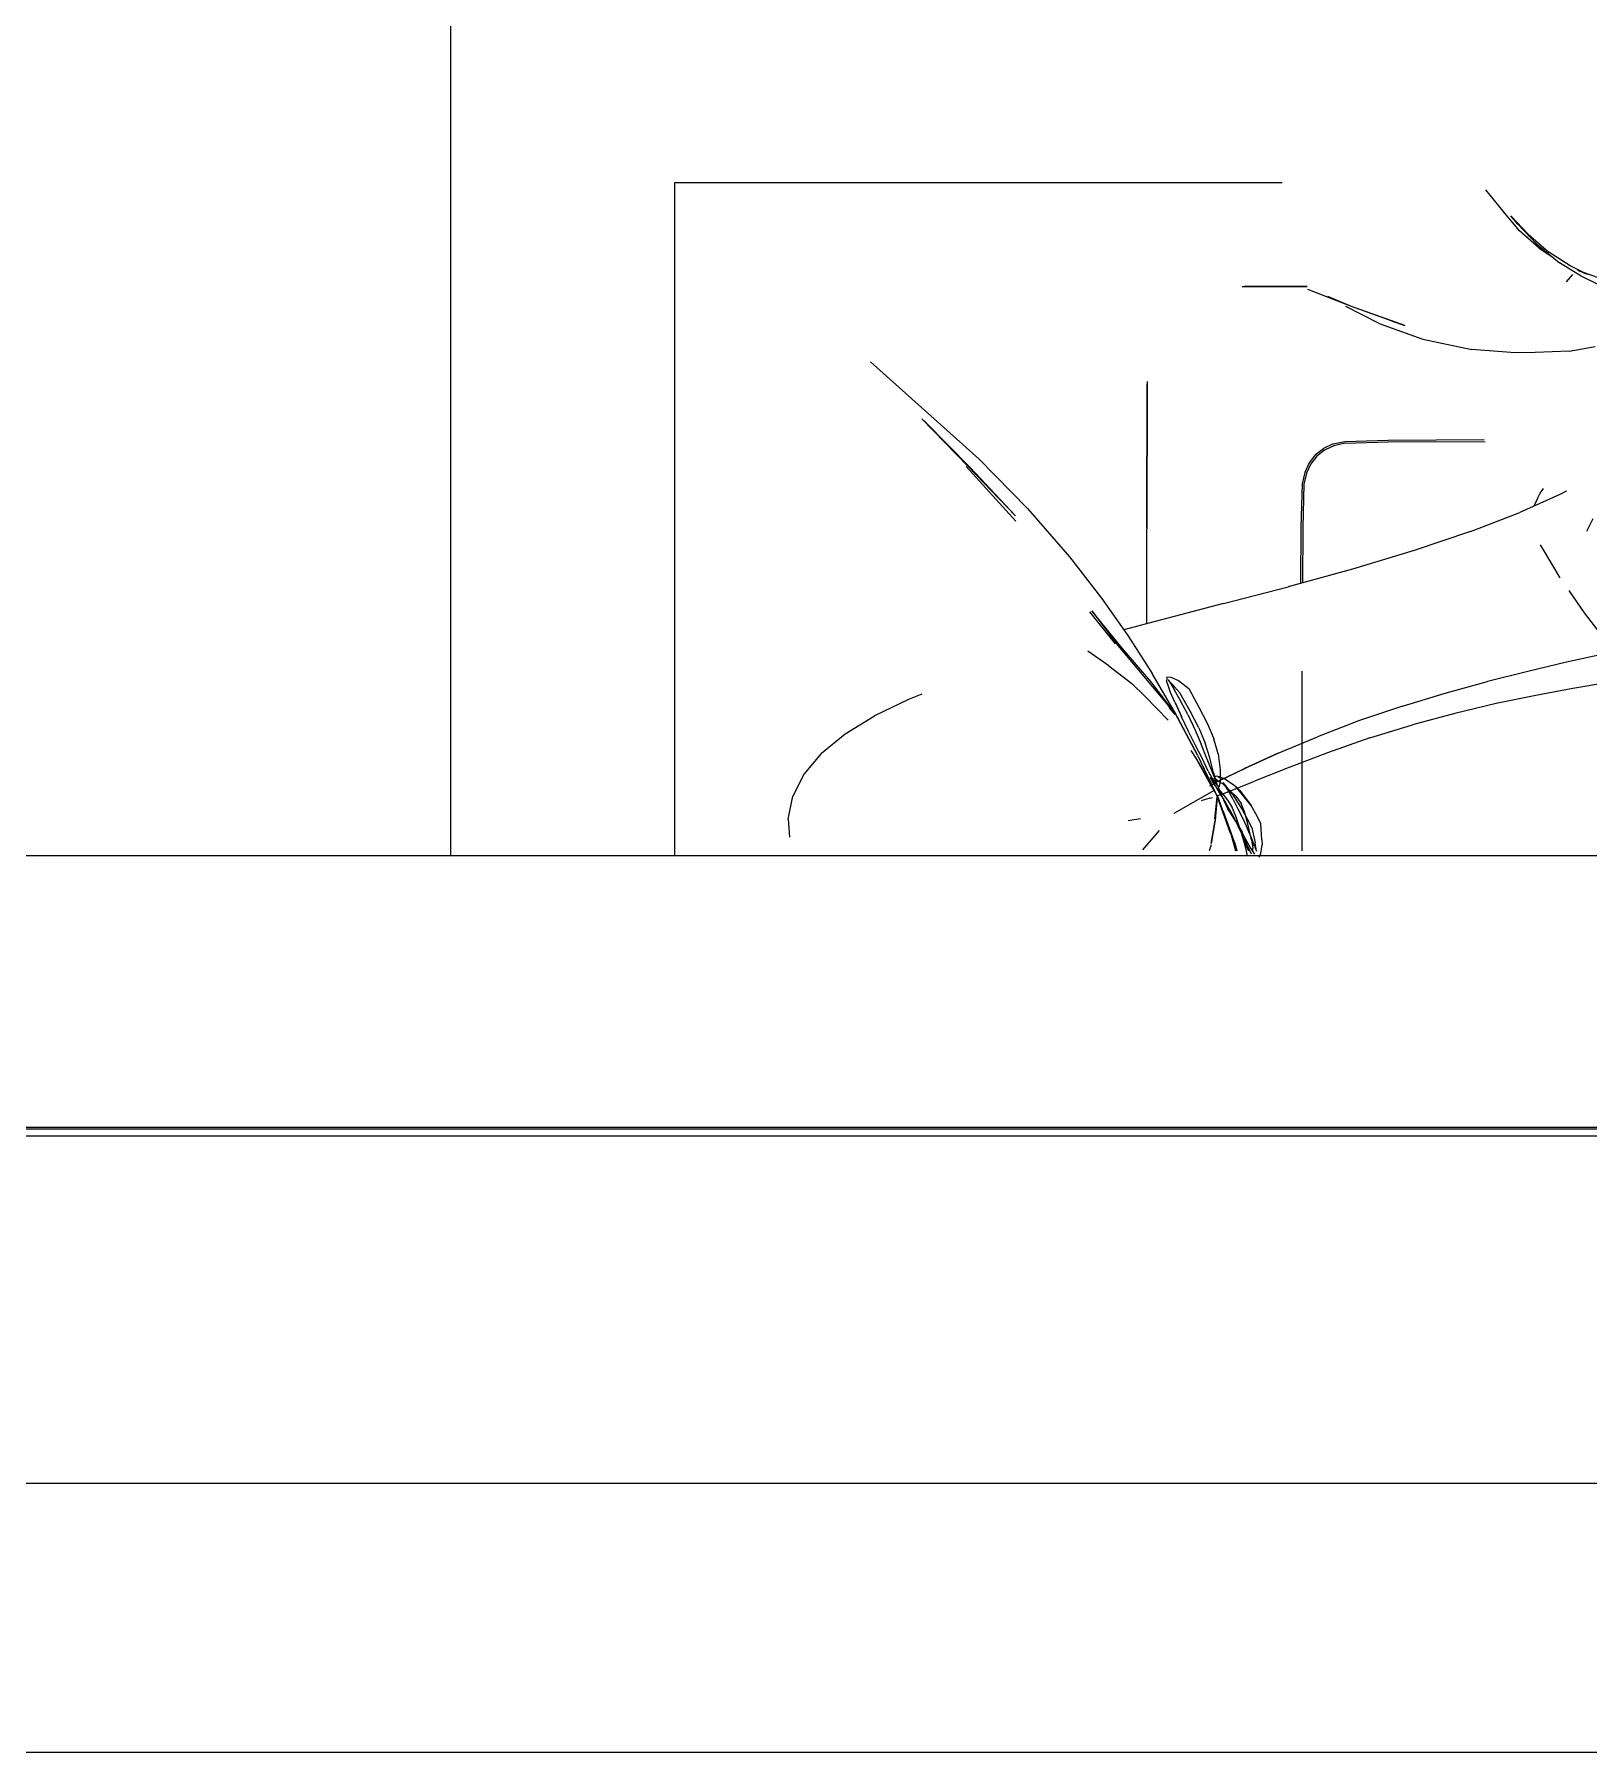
# Model space of a CAD drawing. Header units: millimetres. Extents: x -67152 to -48359, y -6192 to 21191.
# Drawn here: x -58862.4 to -58689.2, y 533 to 724.6 of the extents above; entities that cross this region are included whole.
import ezdxf

# ---------------------------------------------------------------- set-up
doc = ezdxf.new("R2010")
doc.units = ezdxf.units.MM
for name, color, linetype, lineweight in [('G-IMPT', 8, 'Continuous', 9), ('I-FURN', 30, 'Continuous', 9), ('Q-SPCQ', 91, 'Continuous', 9)]:
    doc.layers.add(name, color=color, linetype=linetype, lineweight=lineweight)

# ---------------------------------------------------------------- blocks, each defined once
blk = doc.blocks.new('2017_EN_Awning_Llaza_Complet-PRO - Frontal-3576117-Nivel 1 Oficinas')
at = {"layer": 'Q-SPCQ'}
for p, q in [((2883.92, 95.02), (-2883.92, 95.02)), ((-2883.92, 94.88), (2883.92, 94.88)), ((2883.92, 94.04), (-2883.92, 94.04)), ((-2883.92, 55.37), (2883.92, 55.37))]:
    blk.add_line(p, q, dxfattribs=at)
blk = doc.blocks.new('LR2371_Conjunto_Estar_Externo_932 - vegetacao_00009_dwg-3557116-Nivel 1 Oficinas')
at = {"layer": 'G-IMPT'}
for p, q in [((-70.02, -18.45), (-71.03, -21.27)), ((-69.45, -18.98), (-70.4, -20.89)), ((-28.67, -17.28), (-32.88, -20.52)), ((-28.23, -18.58), (-27.36, -22.52)), ((-25.08, -18.05), (-24.45, -21.8)), ((-70.4, -20.89), (-71.89, -23.29)), ((-70.59, -20.17), (-71.54, -22.13)), ((-70.59, -20.17), (-71.03, -21.27)), ((-62.04, -22.24), (-62.57, -19.34)), ((-43.36, -19.6), (-41.95, -20.28)), ((-42.53, -20), (-41.95, -20.28)), ((-32.88, -20.52), (-35.35, -22.24)), ((-71.54, -22.13), (-73.07, -24.48)), ((-69.77, -22.51), (-70.57, -21.82)), ((-62.04, -22.24), (-61.89, -26.01)), ((-46.44, -22.52), (-46.06, -23.25)), ((-27.36, -22.52), (-26.34, -26.84)), ((-24.45, -21.8), (-23.67, -25.95)), ((-75.07, -26.78), (-73.07, -24.48)), ((-73.97, -25.81), (-71.89, -23.29)), ((-73.5, -25.55), (-72.52, -24.06)), ((-46.06, -23.25), (-44.06, -27.73)), ((-36.77, -23.24), (-39.88, -25.08)), ((-77.1, -28.72), (-75.07, -26.78)), ((-76.19, -27.94), (-73.97, -25.81)), ((-73.5, -25.55), (-75.43, -27.74)), ((-61.89, -26.01), (-61.84, -28.23)), ((-46.21, -25.47), (-46.73, -25.08)), ((-45.62, -25.76), (-46.21, -25.47)), ((-45.62, -25.76), (-44.82, -26.12)), ((-39.88, -25.08), (-40.43, -25.4)), ((-23.67, -25.95), (-22.75, -30.36)), ((-75.43, -27.74), (-77.63, -29.57)), ((-76.19, -27.94), (-77.1, -28.72)), ((-61.84, -28.23), (-62.21, -33.08)), ((-41.93, -33.21), (-44.06, -27.73)), ((-26.34, -26.84), (-25.21, -31.33)), ((-77.63, -29.57), (-80.03, -31.51)), ((-22.75, -30.36), (-21.66, -34.96)), ((-52.13, -42.38), (-52.17, -31.68)), ((-51.91, -42.38), (-51.95, -31.58)), ((-23.92, -36.03), (-25.21, -31.33)), ((-63.36, -38.52), (-62.21, -33.08)), ((-41.93, -33.21), (-39.81, -39.49)), ((-22.47, -40.8), (-23.92, -36.03)), ((-21.66, -34.96), (-20.39, -39.67)), ((-65.11, -43.4), (-63.36, -38.52)), ((-39.81, -39.49), (-37.75, -46.35)), ((-18.94, -44.43), (-20.39, -39.67)), ((-64.88, -40.52), (-67.02, -46.48)), ((-65.36, -41.96), (-67.02, -46.48)), ((-65.36, -41.96), (-64.88, -40.52)), ((-22.47, -40.8), (-20.85, -45.58)), ((-65.11, -43.4), (-67, -47.09)), ((-51.98, -47.23), (-52.13, -42.38)), ((-51.77, -47.2), (-51.91, -42.38)), ((-20.85, -45.58), (-19.04, -50.28)), ((-18.94, -44.43), (-17.27, -49.15)), ((-67.02, -46.48), (-68.89, -51.34)), ((-67.02, -46.48), (-68.11, -49.11)), ((-51.69, -48.51), (-51.98, -47.23)), ((-51.77, -47.2), (-51.48, -48.44)), ((-37.75, -46.35), (-35.77, -53.52)), ((-51.69, -48.51), (-51.19, -49.6)), ((-51.48, -48.44), (-51.01, -49.48)), ((-50.5, -50.5), (-51.19, -49.6)), ((-51.01, -49.48), (-50.34, -50.34)), ((-17.27, -49.15), (-15.59, -53.53)), ((-69.23, -58.64), (-69.25, -51.42)), ((-69.23, -58.64), (-69.25, -51.42)), ((-69.23, -58.52), (-69.25, -51.42)), ((-69.23, -58.52), (-69.25, -51.42)), ((-69.25, -51.42), (-69.23, -58.4)), ((-69.23, -58.4), (-69.25, -51.42)), ((-50.5, -50.5), (-49.6, -51.19)), ((-50.34, -50.34), (-49.48, -51.01)), ((-49.6, -51.19), (-48.51, -51.69)), ((-49.48, -51.01), (-48.44, -51.48)), ((-48.51, -51.69), (-47.23, -51.98)), ((-48.44, -51.48), (-47.2, -51.77)), ((-17.21, -54.64), (-19.04, -50.28)), ((-47.23, -51.98), (-42.38, -52.13)), ((-47.2, -51.77), (-42.38, -51.91)), ((-42.38, -51.91), (-36.21, -51.93)), ((-42.38, -52.13), (-36.15, -52.15)), ((-33.89, -60.72), (-35.77, -53.52)), ((-15.29, -51.96), (-26.38, -51.96)), ((-15.59, -53.53), (-14.1, -57.28)), ((-6.32, -51.96), (-15.29, -51.96)), ((-17.21, -54.64), (-15.56, -58.3)), ((-17.21, -54.64), (-15.52, -58.38)), ((-15.52, -58.38), (-17.21, -54.64)), ((-12.94, -60.16), (-14.1, -57.28)), ((-10.46, -57.14), (-11.4, -57.66)), ((-9.39, -56.59), (-10.46, -57.14)), ((-7.58, -56.45), (-9.39, -56.59)), ((-8.92, -57.59), (-7.23, -57.21)), ((-6.87, -57.27), (-7.78, -57.61)), ((-7.58, -56.45), (-7.02, -56.43)), ((-6.29, -57.06), (-7.23, -57.21)), ((-6.04, -56.58), (-7.02, -56.43)), ((-6.87, -57.27), (-6.29, -57.06)), ((-5.96, -57.24), (-6.76, -57.78)), ((-5.64, -56.78), (-6.04, -56.58)), ((-14.13, -61.24), (-15.56, -58.3)), ((-14.22, -61.07), (-15.56, -58.3)), ((-15.56, -58.3), (-15.52, -58.38)), ((-14.13, -61.24), (-15.52, -58.38)), ((-11.4, -57.66), (-13.56, -59.39)), ((-12.15, -58.26), (-13.56, -59.39)), ((-13.09, -58.95), (-13.56, -59.39)), ((-12.42, -59.36), (-13.36, -60.36)), ((-13.09, -58.95), (-11.4, -57.66)), ((-12.7, -59.76), (-10.93, -58.65)), ((-12.42, -59.36), (-11.63, -58.78)), ((-11.4, -57.66), (-12.15, -58.26)), ((-12.05, -59.65), (-11.02, -59.14)), ((-10.68, -58.38), (-11.63, -58.78)), ((-10.21, -59.37), (-11.16, -59.77)), ((-11.02, -59.14), (-9.88, -58.56)), ((-10.93, -58.65), (-9.99, -58.13)), ((-6.36, -59.25), (-10.74, -60.74)), ((-9.5, -58.08), (-10.68, -58.38)), ((-8.31, -58.73), (-10.21, -59.37)), ((-9.99, -58.13), (-8.92, -57.59)), ((-8.22, -58.71), (-9.93, -59.52)), ((-9.88, -58.56), (-8.78, -58.07)), ((-9.69, -59.41), (-8.41, -58.67)), ((-7.57, -57.6), (-9.5, -58.08)), ((-9.37, -59.19), (-8, -58.47)), ((-9.37, -59.19), (-8.41, -58.67)), ((-7.78, -57.61), (-8.78, -58.07)), ((-7.18, -58.41), (-8.31, -58.73)), ((-8.22, -58.71), (-6.01, -57.65)), ((-6.51, -58.04), (-8.22, -58.71)), ((-8.22, -58.71), (-6.32, -58.21)), ((-6.76, -57.78), (-8, -58.47)), ((-7.57, -57.6), (-6.62, -57.46)), ((-7.29, -59.53), (-6.36, -59.25)), ((-7.29, -59.53), (-6.32, -59.27)), ((-7.29, -59.53), (-6.32, -59.29)), ((-7.18, -58.41), (-5.74, -58.09)), ((-6.32, -57.47), (-6.62, -57.46)), ((-6.51, -58.04), (-6.32, -57.98)), ((-33.89, -60.72), (-32.09, -67.64)), ((-17.15, -61.35), (-15.38, -61.12)), ((-15.38, -61.12), (-13.98, -61.11)), ((-14.57, -61.19), (-14.66, -61.55)), ((-14.6, -61.2), (-14.4, -60.63)), ((-14.6, -61.2), (-14.54, -61.34)), ((-14.57, -61.19), (-14.41, -60.86)), ((-14.41, -60.86), (-14.54, -61.34)), ((-14.4, -60.63), (-13.56, -59.39)), ((-14.13, -61.24), (-14.22, -61.07)), ((-13.58, -62.26), (-14.13, -61.24)), ((-14.11, -61.33), (-13.84, -60.85)), ((-13.98, -61.11), (-13.44, -61.25)), ((-12.7, -59.76), (-13.95, -60.78)), ((-13.13, -60.25), (-13.95, -60.78)), ((-13.36, -60.36), (-13.84, -60.85)), ((-13.61, -61.43), (-13.44, -61.25)), ((-13.5, -61.59), (-12.46, -61)), ((-13.39, -61.57), (-11.65, -60.47)), ((-13.39, -61.57), (-12.46, -61)), ((-13.35, -61.29), (-12.38, -60.9)), ((-12.75, -60.89), (-13.33, -61.33)), ((-12.43, -60.9), (-13.33, -61.33)), ((-12.05, -59.65), (-13.13, -60.25)), ((-12.48, -61.43), (-12.94, -60.16)), ((-12.75, -60.89), (-11.98, -60.28)), ((-8.16, -59.89), (-12.61, -61.52)), ((-8.24, -59.91), (-12.61, -61.52)), ((-12.56, -61.44), (-8.16, -59.89)), ((-8.37, -59.99), (-12.53, -61.49)), ((-11.58, -60.5), (-12.43, -60.9)), ((-11.58, -60.5), (-12.38, -60.9)), ((-12.25, -61.38), (-8.37, -59.99)), ((-11.98, -60.28), (-11.16, -59.77)), ((-11.65, -60.47), (-9.93, -59.52)), ((-10.8, -60.09), (-11.58, -60.5)), ((-11.58, -60.5), (-10.81, -60.18)), ((-9.69, -59.41), (-10.8, -60.09)), ((-7.29, -59.53), (-10.74, -60.74)), ((-8.24, -59.91), (-6.32, -59.4)), ((-8.16, -59.89), (-6.32, -59.39)), ((-8.16, -59.89), (-6.32, -59.4)), ((-22.37, -63.49), (-20.5, -62.51)), ((-20.5, -62.51), (-18.81, -61.8)), ((-20.04, -63.5), (-18.34, -62.79)), ((-17.15, -61.35), (-18.81, -61.8)), ((-16.71, -62.27), (-18.34, -62.79)), ((-16.8, -62.66), (-18.24, -63.22)), ((-16.65, -63.11), (-18.09, -63.84)), ((-17.02, -63.62), (-12.19, -61.34)), ((-15.36, -62.09), (-16.8, -62.66)), ((-13.21, -61.88), (-16.78, -63.85)), ((-13.98, -62.17), (-16.78, -63.85)), ((-15.03, -61.85), (-16.71, -62.27)), ((-15.23, -62.45), (-16.65, -63.11)), ((-13.21, -61.88), (-16.01, -63.4)), ((-14.43, -61.69), (-15.36, -62.09)), ((-15.23, -62.45), (-14.39, -61.99)), ((-12.73, -61.6), (-15.2, -62.98)), ((-13.21, -61.88), (-15.2, -62.98)), ((-15.17, -61.94), (-13.99, -61.56)), ((-14.43, -61.69), (-15.17, -61.94)), ((-15.03, -61.85), (-13.99, -61.56)), ((-14.67, -61.68), (-14.66, -61.55)), ((-14.43, -61.69), (-14.67, -61.68)), ((-13.5, -61.59), (-14.52, -62.22)), ((-14.1, -61.62), (-14.43, -61.69)), ((-14.39, -61.99), (-14.36, -61.65)), ((-14.39, -61.99), (-13.92, -61.72)), ((-14.39, -61.99), (-14.29, -61.96)), ((-14.11, -61.33), (-14.36, -61.65)), ((-14.1, -61.62), (-13.35, -61.29)), ((-13.96, -61.95), (-14.05, -61.96)), ((-13.92, -61.72), (-13.61, -61.43)), ((-13.38, -62), (-13.79, -62.03)), ((-13.08, -61.76), (-10.51, -66.27)), ((-12.56, -61.44), (-12.52, -61.43)), ((-9.91, -61.7), (-12.31, -61.43)), ((-12.31, -61.43), (-9.77, -61.65)), ((-12.2, -62.25), (-12.29, -61.95)), ((-12.2, -62.25), (-11.93, -63.24)), ((-9.77, -61.65), (-7.16, -62.12)), ((-7.16, -62.12), (-9.73, -61.66)), ((-7.01, -62.13), (-6.32, -62.32)), ((-25.33, -65.75), (-24.43, -64.61)), ((-24.43, -64.61), (-22.37, -63.49)), ((-21.91, -64.47), (-23.96, -65.6)), ((-21.54, -64.73), (-23.15, -65.57)), ((-20.04, -63.5), (-21.91, -64.47)), ((-17.05, -63.64), (-21.72, -66.11)), ((-17.02, -63.62), (-21.62, -66.08)), ((-17.05, -63.64), (-21.62, -66.08)), ((-21.54, -64.73), (-19.78, -63.88)), ((-19.57, -64.6), (-21.27, -65.41)), ((-19.78, -63.88), (-18.24, -63.22)), ((-18.09, -63.84), (-19.57, -64.6)), ((-16.78, -63.85), (-17.53, -64.34)), ((-16.78, -63.85), (-16.01, -63.4)), ((-21.72, -66.11), (-26.1, -68.67)), ((-25.72, -67.06), (-25.68, -66.62)), ((-25.68, -66.62), (-25.33, -65.75)), ((-21.62, -66.08), (-25.55, -69.39)), ((-25.41, -66.92), (-25.04, -66.55)), ((-25.41, -66.92), (-24.96, -66.59)), ((-24.75, -66.9), (-25.29, -67.08)), ((-21.62, -66.08), (-25.2, -68.83)), ((-24.64, -66.21), (-25.04, -66.55)), ((-23.96, -65.6), (-24.97, -66.5)), ((-24.64, -66.21), (-24.97, -66.5)), ((-24.96, -66.59), (-24.25, -66.19)), ((-24, -66.66), (-24.75, -66.9)), ((-23.15, -65.57), (-24.25, -66.19)), ((-22.9, -66.16), (-24, -66.66)), ((-20.92, -66.91), (-23.58, -69.5)), ((-22.9, -66.16), (-21.31, -65.4)), ((-22.88, -66.12), (-21.31, -65.4)), ((-22.88, -66.12), (-21.27, -65.41)), ((-22.6, -66.98), (-21.52, -66.12)), ((-21.52, -66.12), (-22.3, -66.78)), ((-32.09, -67.64), (-30.96, -71.84)), ((-30.33, -71.39), (-26.1, -68.67)), ((-25.2, -68.83), (-28.93, -72.01)), ((-25.72, -67.06), (-25.47, -67.06)), ((-25.47, -67.06), (-25.29, -67.08)), ((-8.61, -67.91), (-6.44, -69.78)), ((-58.64, -69.23), (-42.42, -69.28)), ((-58.64, -69.23), (-50.85, -69.25)), ((-58.52, -69.23), (-42.42, -69.28)), ((-58.52, -69.23), (-42.33, -69.28)), ((-42.33, -69.28), (-58.4, -69.23)), ((-58.4, -69.23), (-42.24, -69.28)), ((-31.65, -69.28), (-42.24, -69.28)), ((-25.55, -69.39), (-29.45, -72.65)), ((-23.58, -69.5), (-24.99, -70.94)), ((-9.71, -71.35), (-9.93, -69.97)), ((-34.51, -74.34), (-30.33, -71.39)), ((-28.93, -72.01), (-33.08, -75.41)), ((-33.08, -75.41), (-29.45, -72.65)), ((-26.96, -73.52), (-24.99, -70.94)), ((-39.12, -77.91), (-34.51, -74.34)), ((-32.96, -75.67), (-29.42, -72.8)), ((-26.96, -73.52), (-28.6, -75.86)), ((-44.51, -82.57), (-39.12, -77.91)), ((-44.51, -82.57), (-50.04, -87.99)), ((-43.69, -83.93), (-49.2, -89.23)), ((-43.1, -83.89), (-49.17, -89.4)), ((-43.69, -83.93), (-49.06, -88.98)), ((-50.04, -87.99), (-55.14, -93.67)), ((-49.2, -89.23), (-54.49, -94.35)), ((-49.06, -88.98), (-54.15, -93.96)), ((-55.14, -93.67), (-60.85, -100.08)), ((-54.49, -94.35), (-54.15, -93.96)), ((-23.81, -94.35), (-23.22, -95.84)), ((-23.22, -95.84), (-21.4, -99.61)), ((-19.37, -102.9), (-21.4, -99.61)), ((-17.23, -105.51), (-19.37, -102.9)), ((-17.23, -105.51), (-14.91, -107.45)), ((-14.91, -107.45), (-12.43, -108.72)), ((-9.85, -109.26), (-12.43, -108.72)), ((-9.85, -109.26), (-7.88, -109.08))]:
    blk.add_line(p, q, dxfattribs=at)
blk = doc.blocks.new('LR2371_Conjunto_Estar_Externo_932 - LR2371_Conjunto_Estar_Externo_932-3557151-Nivel 1 Oficinas')
at = {"layer": 'I-FURN'}
for p, q in [((0, 100), (2700, 100)), ((2700, 0), (0, 0)), ((2100, -100), (2100, 0)), ((2075, 0), (2075, -75)), ((2075, -75), (2007.31, -75))]:
    blk.add_line(p, q, dxfattribs=at)
at = {"rotation": 89.99999999999987}
blk.add_blockref('LR2371_Conjunto_Estar_Externo_932 - vegetacao_00009_dwg-3557116-Nivel 1 Oficinas', (1953.12, 5.82), dxfattribs=at)

msp = doc.modelspace()

# ---------------------------------------------------------------- block references
at = {"layer": 'I-FURN', "rotation": 180}
msp.add_blockref('LR2371_Conjunto_Estar_Externo_932 - LR2371_Conjunto_Estar_Externo_932-3557151-Nivel 1 Oficinas', (-56716.06, 633.03), dxfattribs=at)
at = {"layer": 'Q-SPCQ'}
msp.add_blockref('2017_EN_Awning_Llaza_Complet-PRO - Frontal-3576117-Nivel 1 Oficinas', (-59379.85, 507.7), dxfattribs=at)

doc.saveas('drawing.dxf')
